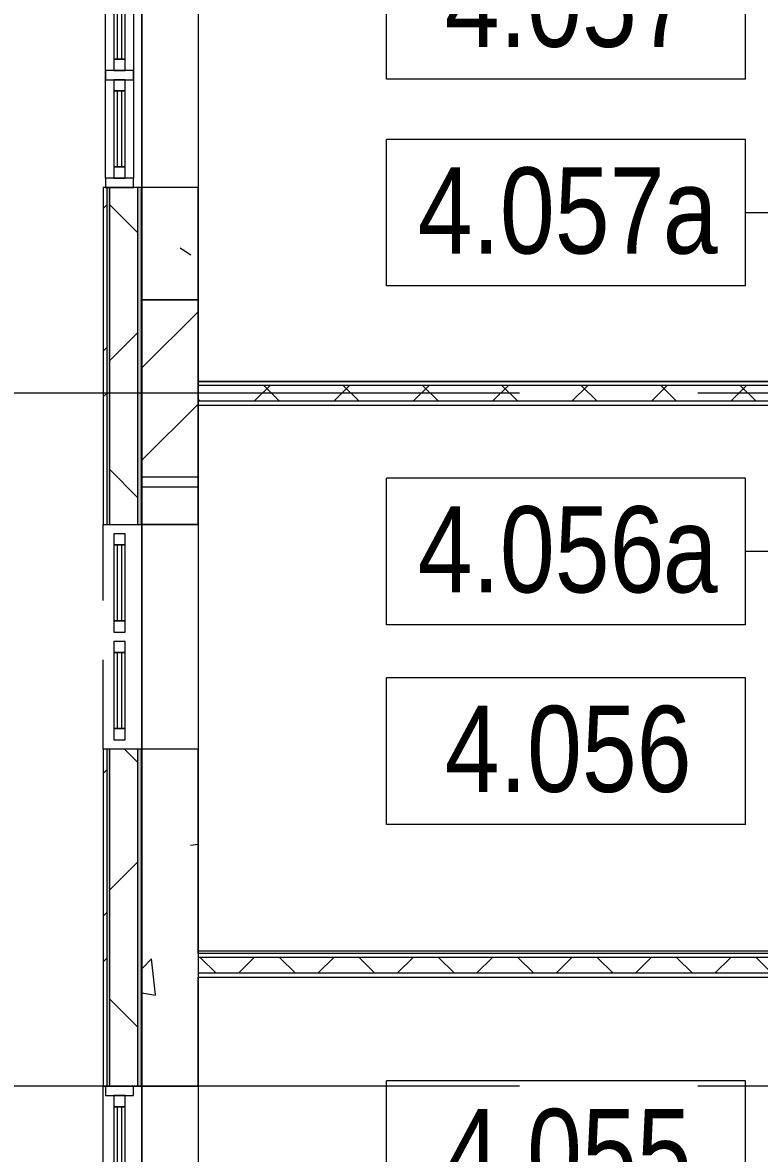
# Model space of a CAD drawing. Header units: millimetres. Extents: x 48966 to 294585, y -43515 to 30344.
# Drawn here: x 56394 to 60331, y -13842 to -7803 of the extents above; entities that cross this region are included whole.
import ezdxf

# ---------------------------------------------------------------- set-up
doc = ezdxf.new("R2010")
doc.units = ezdxf.units.MM
doc.linetypes.add('Осевые', pattern=[6350, 1270, -952.5, 3175, -952.5])
doc.linetypes.add('Сверху', pattern=[793.75, 476.25, -317.5])
for name, color, linetype, lineweight in [('Импосты витража', 7, 'Continuous', 9), ('Импосты витража-1', 7, 'Continuous', 18), ('Марки помещений', 7, 'Continuous', 9), ('Обобщенные модели', 7, 'Continuous', 9), ('Обобщенные модели-1', 7, 'Continuous', 18), ('Общие ребра', 7, 'Continuous', 9), ('Окна', 7, 'Continuous', 9), ('Окна-1', 7, 'Сверху', 9), ('Окна-2', 7, 'Continuous', 18), ('Оси-2', 7, 'Осевые', 9), ('Перекрытия', 7, 'Continuous', 9), ('Стены', 7, 'Continuous', 9), ('Стены-1', 7, 'Continuous', 18), ('Штриховка разреза-1', 7, 'Continuous', 9)]:
    doc.layers.add(name, color=color, linetype=linetype, lineweight=lineweight)
doc.styles.add('Arial Narrow_1', font='Arial Narrow.ttf', dxfattribs={"height": 460})
pattern_1 = [(45, (0, 0), (-212.132, 212.132), []), (135, (0, 0), (-212.132, -212.132), [])]
pattern_2 = [(0, (0, 0), (812.8, 203.2), [67.056, -542.544, 67.056, -542.544, -3251.2]), (0, (0, 0), (812.8, 203.2), [-1219.2, 67.056, -1152.144, 67.056, -542.544, -1422.4]), (0, (0, 0), (812.8, 203.2), [-3048, 67.056, -339.344, 67.056, -948.944]), (120, (304.8, 101.6), (-582.37636, 602.30545), [67.056, -542.544, 67.056, -542.544, -3251.2]), (120, (304.8, 101.6), (-582.37636, 602.30545), [-1219.2, 67.056, -1152.144, 67.056, -542.544, -1422.4]), (120, (304.8, 101.6), (-582.37636, 602.30545), [-3048, 67.056, -339.344, 67.056, -948.944]), (240, (406.4, 508), (-230.42364, -805.50545), [67.056, -542.544, 67.056, -542.544, -3251.2]), (240, (406.4, 508), (-230.42364, -805.50545), [-1219.2, 67.056, -1152.144, 67.056, -542.544, -1422.4]), (240, (406.4, 508), (-230.42364, -805.50545), [-3048, 67.056, -339.344, 67.056, -948.944])]
pattern_3 = [(50, (0, 0), (1457.472, -127.512), [152.4, -1676.4]), (355, (0, 0), (-281.942, 1528.454), [121.92, -1341.12]), (100.451, (121.5, -10.6), (1175.54, 1400.933), [129.52, -1424.72]), (46.184, (0, 406.4), (2168.63, -336.34), [228.6, -2514.6]), (96.636, (180.7, 378.4), (1899.22, 1979.42), [194.28, -2137.08]), (351.184, (0, 406.4), (1899.24, 1979.4), [182.88, -2011.68]), (21, (203.2, 304.8), (1212.915, -818.121), [152.4, -1676.4]), (326, (203.2, 304.8), (494.417, 1473.504), [121.92, -1341.12]), (71.451, (304.3, 236.6), (1707.337, 655.37), [129.52, -1424.72]), (37.5, (0, 0), (24.7094, 676.4402), [67.056, -1257.808, 67.056, -1294.384, -1346.2]), (37.5, (0, 0), (24.7094, 676.4402), [-2686.304, 67.056, -1279.144]), (7.5, (0, 0), (534.558, 801.444), [67.056, -709.168, 67.056, -1227.328, -513.08]), (7.5, (0, 0), (534.558, 801.444), [-2070.608, 67.056, -446.024]), (327.5, (-453.14, 0), (1084.7275, -45.831), [67.056, -440.944, 67.056, -1517.904, -2103.12]), (327.5, (-453.14, 0), (1084.7275, -45.831), [-2092.96, 67.056, -2036.064]), (317.5, (-656.3, 0), (1185.035, 203.414), [67.056, -593.344, 67.056, -985.52, -1493.52]), (317.5, (-656.3, 0), (1185.035, 203.414), [-1712.976, 67.056, -1426.464])]

# ---------------------------------------------------------------- blocks, each defined once
blk = doc.blocks.new('Обобщенные модели 38 - Обобщенные модели 38-1301759-План 4-го этажа на отм_ _8_400')
at = {"layer": 'Обобщенные модели'}
h = blk.add_hatch(dxfattribs=at)
h.set_pattern_fill('FP_7', color=256, style=0, pattern_type=2)
h.set_pattern_definition([(45, (0, 0), (-493.914, 493.914), []), (45, (493.9, 0), (-493.914, 493.914), [873.125, -174.625, 6.706, -167.919])])
h.paths.add_polyline_path([(57331.6, -10282.9), (57331.6, -9282.9), (57031.6, -9282.9), (57031.6, -10282.9)], flags=0)
at = {"layer": 'Обобщенные модели-1'}
for p, q in [((57331.6, -9282.9), (57031.6, -9282.9)), ((57031.6, -9282.9), (57031.6, -10282.9)), ((57331.6, -10282.9), (57331.6, -9282.9)), ((57031.6, -10282.9), (57331.6, -10282.9))]:
    blk.add_line(p, q, dxfattribs=at)
blk = doc.blocks.new('M_Окно-Квадратный проем - 1200 x 11450 mm-V1-План 4-го этажа на отм_ _8_400')
at = {"layer": 'Окна'}
for p, q in [((-608.2, -102.5), (-608.2, 102.5)), ((591.8, 102.5), (591.8, -102.5))]:
    blk.add_line(p, q, dxfattribs=at)
at = {"layer": 'Окна-1'}
for p, q in [((-608.2, 102.5), (591.8, 102.5)), ((591.8, -102.5), (-608.2, -102.5))]:
    blk.add_line(p, q, dxfattribs=at)
blk = doc.blocks.new('Панель окно - Верхнее левое-8286425-План 4-го этажа на отм_ _8_400')
at = {"layer": 'Окна'}
for p, q in [((202.5, 30), (-202.5, 30)), ((-202.5, 30), (-202.5, -30)), ((202.5, -30), (202.5, 30)), ((-202.5, -30), (202.5, -30))]:
    blk.add_line(p, q, dxfattribs=at)
at = {"layer": 'Окна-2'}
for p, q in [((-202.5, 30), (-262.5, 30)), ((-262.5, 30), (-262.5, -30)), ((-202.5, -30), (-202.5, 30)), ((202.5, 12.5), (-202.5, 12.5)), ((-202.5, 12.5), (-202.5, -12.5)), ((202.5, 30), (202.5, -30)), ((262.5, 30), (202.5, 30)), ((202.5, -12.5), (202.5, 12.5)), ((262.5, -30), (262.5, 30)), ((-262.5, -30), (-202.5, -30)), ((-202.5, -12.5), (202.5, -12.5)), ((202.5, -30), (262.5, -30))]:
    blk.add_line(p, q, dxfattribs=at)
blk = doc.blocks.new('Панель окно - Верхнее правое-8286434-План 4-го этажа на отм_ _8_400')
at = {"layer": 'Окна'}
for p, q in [((202.5, 30), (-202.5, 30)), ((-202.5, 30), (-202.5, -30)), ((202.5, -30), (202.5, 30)), ((-202.5, -30), (202.5, -30))]:
    blk.add_line(p, q, dxfattribs=at)
at = {"layer": 'Окна-2'}
for p, q in [((-202.5, 30), (-262.5, 30)), ((-262.5, 30), (-262.5, -30)), ((-202.5, -30), (-202.5, 30)), ((202.5, 12.5), (-202.5, 12.5)), ((-202.5, 12.5), (-202.5, -12.5)), ((202.5, 30), (202.5, -30)), ((262.5, 30), (202.5, 30)), ((202.5, -12.5), (202.5, 12.5)), ((262.5, -30), (262.5, 30)), ((-262.5, -30), (-202.5, -30)), ((-202.5, -12.5), (202.5, -12.5)), ((202.5, -30), (262.5, -30))]:
    blk.add_line(p, q, dxfattribs=at)
blk = doc.blocks.new('Панель окно - Верхнее левое-8277192-План 4-го этажа на отм_ _8_400')
at = {"layer": 'Окна'}
for p, q in [((202.5, 30), (-202.5, 30)), ((-202.5, 30), (-202.5, -30)), ((202.5, -30), (202.5, 30)), ((-202.5, -30), (202.5, -30))]:
    blk.add_line(p, q, dxfattribs=at)
at = {"layer": 'Окна-2'}
for p, q in [((-202.5, 30), (-262.5, 30)), ((-262.5, 30), (-262.5, -30)), ((-202.5, -30), (-202.5, 30)), ((202.5, 12.5), (-202.5, 12.5)), ((-202.5, 12.5), (-202.5, -12.5)), ((202.5, 30), (202.5, -30)), ((262.5, 30), (202.5, 30)), ((202.5, -12.5), (202.5, 12.5)), ((262.5, -30), (262.5, 30)), ((-262.5, -30), (-202.5, -30)), ((-202.5, -12.5), (202.5, -12.5)), ((202.5, -30), (262.5, -30))]:
    blk.add_line(p, q, dxfattribs=at)
blk = doc.blocks.new('Панель окно - Верхнее правое-8277188-План 4-го этажа на отм_ _8_400')
at = {"layer": 'Окна'}
for p, q in [((202.5, 30), (-202.5, 30)), ((-202.5, 30), (-202.5, -30)), ((202.5, -30), (202.5, 30)), ((-202.5, -30), (202.5, -30))]:
    blk.add_line(p, q, dxfattribs=at)
at = {"layer": 'Окна-2'}
for p, q in [((-202.5, 30), (-262.5, 30)), ((-262.5, 30), (-262.5, -30)), ((-202.5, -30), (-202.5, 30)), ((202.5, 12.5), (-202.5, 12.5)), ((-202.5, 12.5), (-202.5, -12.5)), ((202.5, 30), (202.5, -30)), ((262.5, 30), (202.5, 30)), ((202.5, -12.5), (202.5, 12.5)), ((262.5, -30), (262.5, 30)), ((-262.5, -30), (-202.5, -30)), ((-202.5, -12.5), (202.5, -12.5)), ((202.5, -30), (262.5, -30))]:
    blk.add_line(p, q, dxfattribs=at)
blk = doc.blocks.new('Прямоугольный импост - Прямоугольный импост 1-2125131-План 4-го этажа на отм_ _8_400')
at = {"layer": 'Импосты витража-1'}
for p, q in [((0, 75), (-50, 75)), ((-50, 75), (-50, -75)), ((0, -75), (0, 75)), ((-50, -75), (0, -75))]:
    blk.add_line(p, q, dxfattribs=at)
blk = doc.blocks.new('Панель окно - Верхнее левое-8278212-План 4-го этажа на отм_ _8_400')
at = {"layer": 'Окна'}
for p, q in [((202.5, 30), (-202.5, 30)), ((-202.5, 30), (-202.5, -30)), ((202.5, -30), (202.5, 30)), ((-202.5, -30), (202.5, -30))]:
    blk.add_line(p, q, dxfattribs=at)
at = {"layer": 'Окна-2'}
for p, q in [((-202.5, 30), (-262.5, 30)), ((-262.5, 30), (-262.5, -30)), ((-202.5, -30), (-202.5, 30)), ((202.5, 12.5), (-202.5, 12.5)), ((-202.5, 12.5), (-202.5, -12.5)), ((202.5, 30), (202.5, -30)), ((262.5, 30), (202.5, 30)), ((202.5, -12.5), (202.5, 12.5)), ((262.5, -30), (262.5, 30)), ((-262.5, -30), (-202.5, -30)), ((-202.5, -12.5), (202.5, -12.5)), ((202.5, -30), (262.5, -30))]:
    blk.add_line(p, q, dxfattribs=at)
blk = doc.blocks.new('Прямоугольный импост - Прямоугольный импост 1-2125254-План 4-го этажа на отм_ _8_400')
at = {"layer": 'Импосты витража-1'}
for p, q in [((-50, 75), (0, 75)), ((-50, -75), (-50, 75)), ((0, 75), (0, -75)), ((0, -75), (-50, -75))]:
    blk.add_line(p, q, dxfattribs=at)
blk = doc.blocks.new('Прямоугольный импост - Прямоугольный импост 1-V5-План 4-го этажа на отм_ _8_400')
at = {"layer": 'Импосты витража'}
for p, q in [((76081.6, 25742.1), (76081.6, 25892.1)), ((76081.6, 25892.1), (76631.6, 25892.1)), ((76631.6, 25742.1), (76081.6, 25742.1))]:
    blk.add_line(p, q, dxfattribs=at)
blk = doc.blocks.new('Прямоугольный импост - Прямоугольный импост 1-2125097-План 4-го этажа на отм_ _8_400')
at = {"layer": 'Импосты витража'}
for p, q in [((99481.6, 25742.1), (99481.6, 25892.1)), ((99481.6, 25892.1), (100031.6, 25892.1)), ((100031.6, 25742.1), (99481.6, 25742.1))]:
    blk.add_line(p, q, dxfattribs=at)
blk = doc.blocks.new('Прямоугольный импост - Прямоугольный импост 1-2108637-План 4-го этажа на отм_ _8_400')
at = {"layer": 'Импосты витража-1'}
for p, q in [((-25, 75), (25, 75)), ((-25, -75), (-25, 75)), ((25, 75), (25, -75)), ((25, -75), (-25, -75))]:
    blk.add_line(p, q, dxfattribs=at)
blk = doc.blocks.new('Марка помещения_Р - Марка помещения-4575829-План 4-го этажа на отм_ _8_400')
at = {"layer": 'Марки помещений'}
for p, q in [((-4.79375, -1.95625), (-4.79375, 1.95625)), ((4.79375, 1.95625), (-4.79375, 1.95625)), ((4.79375, -1.95625), (4.79375, 1.95625)), ((4.79375, -1.95625), (-4.79375, -1.95625))]:
    blk.add_line(p, q, dxfattribs=at)

msp = doc.modelspace()

# ---------------------------------------------------------------- hatches: boundary and pattern name
at = {"layer": 'Штриховка разреза-1'}
h = msp.add_hatch(dxfattribs=at)
h.set_pattern_fill('FP_2', color=256, style=0, pattern_type=2)
h.set_pattern_definition([(45, (0, 0), (-502.894, 502.894), []), (45, (0, 762), (-502.894, 502.894), [])])
h.paths.add_polyline_path([(56824.1, -21673.3), (56844.1, -21672.9), (56844.1, -20232.9), (56824.1, -20232.9), (56824.1, -20714.6)], flags=0)
h.paths.add_polyline_path([(56844.1, -19932.9), (56844.1, -19082.9), (56824.1, -19082.9), (56824.1, -19932.9)], flags=0)
h.paths.add_polyline_path([(56824.1, -17882.9), (56844.1, -17882.9), (56844.1, -14684.1), (56824.1, -14684.1), (56824.1, -16221.4)], flags=0)
h.paths.add_polyline_path([(56844.1, -13484.1), (56844.1, -11682.9), (56824.1, -11682.9), (56824.1, -13484.1)], flags=0)
h.paths.add_polyline_path([(56844.1, -10482.9), (56844.1, -8682.9), (56824.1, -8682.9), (56824.1, -10482.9)], flags=0)
h.paths.add_polyline_path([(56824.1, -7482.9), (56844.1, -7482.9), (56844.1, -5682.9), (56824.1, -5682.9), (56824.1, -7235.2)], flags=0)
h.paths.add_polyline_path([(56824.1, -4482.9), (56844.1, -4482.9), (56844.1, -2682.9), (56824.1, -2682.9), (56824.1, -2742)], flags=0)
h.paths.add_polyline_path([(56824.1, -1482.9), (56844.1, -1482.9), (56844.1, 317.1), (56824.1, 317.1), (56824.1, -495.5)], flags=0)
h.paths.add_polyline_path([(56844.1, 1517.1), (56844.1, 3317.1), (56824.1, 3317.1), (56824.1, 1517.1)], flags=0)
h.paths.add_polyline_path([(56844.1, 4517.1), (56844.1, 6317.1), (56824.1, 6317.1), (56824.1, 4517.1)], flags=0)
h.paths.add_polyline_path([(56824.1, 7517.1), (56844.1, 7517.1), (56844.1, 9217.1), (56824.1, 9217.1), (56824.1, 8490.8)], flags=0)
h.paths.add_polyline_path([(56844.1, 10417.1), (56844.1, 14017.1), (56824.1, 14017.1), (56824.1, 10417.1)], flags=0)
h.paths.add_polyline_path([(56844.1, 15217.1), (56844.1, 17817.1), (56824.1, 17817.1), (56824.1, 15217.1)], flags=0)
h.paths.add_polyline_path([(56824.1, 19017.1), (56844.1, 19017.1), (56844.1, 20883), (56824.1, 20883), (56824.1, 19723.6)], flags=0)
h = msp.add_hatch(dxfattribs=at)
h.set_pattern_fill('FP_1', color=256, style=0, pattern_type=2)
h.set_pattern_definition(pattern_2)
h.paths.add_polyline_path([(56844.1, -21672.9), (56859.1, -21672.7), (56859.1, -20232.9), (56844.1, -20232.9), (56844.1, -20714.6)], flags=0)
h.paths.add_polyline_path([(56844.1, -19932.9), (56859.1, -19932.9), (56859.1, -19082.9), (56844.1, -19082.9), (56844.1, -19591.3)], flags=0)
h.paths.add_polyline_path([(56844.1, -17882.9), (56859.1, -17882.9), (56859.1, -14684.1), (56844.1, -14684.1), (56844.1, -16221.4)], flags=0)
h.paths.add_polyline_path([(56844.1, -13484.1), (56859.1, -13484.1), (56859.1, -11682.9), (56844.1, -11682.9), (56844.1, -11728.3)], flags=0)
h.paths.add_polyline_path([(56844.1, -10482.9), (56859.1, -10482.9), (56859.1, -8682.9), (56844.1, -8682.9), (56844.1, -9481.7)], flags=0)
h.paths.add_polyline_path([(56859.1, -7482.9), (56859.1, -5682.9), (56844.1, -5682.9), (56844.1, -7482.9)], flags=0)
h.paths.add_polyline_path([(56859.1, -4482.9), (56859.1, -2682.9), (56844.1, -2682.9), (56844.1, -4482.9)], flags=0)
h.paths.add_polyline_path([(56859.1, -1482.9), (56859.1, 317.1), (56844.1, 317.1), (56844.1, -1482.9)], flags=0)
h.paths.add_polyline_path([(56859.1, 1517.1), (56859.1, 3317.1), (56844.1, 3317.1), (56844.1, 1517.1)], flags=0)
h.paths.add_polyline_path([(56859.1, 4517.1), (56859.1, 6317.1), (56844.1, 6317.1), (56844.1, 4517.1)], flags=0)
h.paths.add_polyline_path([(56859.1, 7517.1), (56859.1, 9217.1), (56844.1, 9217.1), (56844.1, 7517.1)], flags=0)
h.paths.add_polyline_path([(56859.1, 10417.1), (56859.1, 14017.1), (56844.1, 14017.1), (56844.1, 10417.1)], flags=0)
h.paths.add_polyline_path([(56844.1, 15217.1), (56859.1, 15217.1), (56859.1, 17817.1), (56844.1, 17817.1), (56844.1, 15230.5)], flags=0)
h.paths.add_polyline_path([(56844.1, 19017.1), (56859.1, 19017.1), (56859.1, 20883), (56844.1, 20883), (56844.1, 19723.6)], flags=0)
h = msp.add_hatch(dxfattribs=at)
h.set_pattern_fill('FP_3', color=256, style=0, pattern_type=2)
h.set_pattern_definition([(45, (0, 0), (-707.107, 707.107), []), (135, (0, 0), (-707.107, -707.107), [])])
h.paths.add_polyline_path([(56859.1, -21672.7), (56986.9, -21670.6), (57009.1, -21667.2), (57009.1, -20232.9), (56859.1, -20232.9), (56859.1, -20714.6)], flags=0)
h.paths.add_polyline_path([(57009.1, -19932.9), (57009.1, -19082.9), (56859.1, -19082.9), (56859.1, -19932.9)], flags=0)
h.paths.add_polyline_path([(57009.1, -17882.9), (57009.1, -14684.1), (56859.1, -14684.1), (56859.1, -17882.9)], flags=0)
h.paths.add_polyline_path([(57009.1, -13484.1), (57009.1, -11682.9), (56859.1, -11682.9), (56859.1, -13484.1)], flags=0)
h.paths.add_polyline_path([(57009.1, -10482.9), (57009.1, -8682.9), (56859.1, -8682.9), (56859.1, -10482.9)], flags=0)
h.paths.add_polyline_path([(56859.1, -7482.9), (57009.1, -7482.9), (57009.1, -5682.9), (56859.1, -5682.9), (56859.1, -7235.2)], flags=0)
h.paths.add_polyline_path([(57009.1, -4482.9), (57009.1, -2682.9), (56859.1, -2682.9), (56859.1, -4482.9)], flags=0)
h.paths.add_polyline_path([(56859.1, -1482.9), (57009.1, -1482.9), (57009.1, 317.1), (56859.1, 317.1), (56859.1, -495.5)], flags=0)
h.paths.add_polyline_path([(57009.1, 1517.1), (57009.1, 3317.1), (56859.1, 3317.1), (56859.1, 1517.1)], flags=0)
h.paths.add_polyline_path([(56859.1, 4517.1), (57009.1, 4517.1), (57009.1, 6317.1), (56859.1, 6317.1), (56859.1, 6244.2)], flags=0)
h.paths.add_polyline_path([(56859.1, 7517.1), (57009.1, 7517.1), (57009.1, 9217.1), (56859.1, 9217.1), (56859.1, 8490.8)], flags=0)
h.paths.add_polyline_path([(56859.1, 10417.1), (57009.1, 10417.1), (57009.1, 14017.1), (56859.1, 14017.1), (56859.1, 10737.4)], flags=0)
h.paths.add_polyline_path([(57009.1, 15217.1), (57009.1, 17817.1), (56859.1, 17817.1), (56859.1, 15217.1)], flags=0)
h.paths.add_polyline_path([(56859.1, 19017.1), (57009.1, 19017.1), (57009.1, 20883), (56859.1, 20883), (56859.1, 19723.6)], flags=0)
h = msp.add_hatch(dxfattribs=at)
h.set_pattern_fill('FP_1', color=256, style=0, pattern_type=2)
h.set_pattern_definition(pattern_2)
h.paths.add_polyline_path([(57009.1, -21667.2), (57029.1, -21665.6), (57029.1, -20232.9), (57009.1, -20232.9), (57009.1, -20714.6)], flags=0)
h.paths.add_polyline_path([(57009.1, -19932.9), (57029.1, -19932.9), (57029.1, -19082.9), (57009.1, -19082.9), (57009.1, -19591.3)], flags=0)
h.paths.add_polyline_path([(57029.1, -17882.9), (57029.1, -14684.1), (57009.1, -14684.1), (57009.1, -17882.9)], flags=0)
h.paths.add_polyline_path([(57029.1, -13484.1), (57029.1, -11682.9), (57009.1, -11682.9), (57009.1, -13484.1)], flags=0)
h.paths.add_polyline_path([(57009.1, -10482.9), (57029.1, -10482.9), (57029.1, -8682.9), (57009.1, -8682.9), (57009.1, -9481.7)], flags=0)
h.paths.add_polyline_path([(57029.1, -7482.9), (57029.1, -5682.9), (57009.1, -5682.9), (57009.1, -7482.9)], flags=0)
h.paths.add_polyline_path([(57029.1, -4482.9), (57029.1, -2682.9), (57009.1, -2682.9), (57009.1, -4482.9)], flags=0)
h.paths.add_polyline_path([(57029.1, -1482.9), (57029.1, 317.1), (57009.1, 317.1), (57009.1, -1482.9)], flags=0)
h.paths.add_polyline_path([(57029.1, 1517.1), (57029.1, 3317.1), (57009.1, 3317.1), (57009.1, 1517.1)], flags=0)
h.paths.add_polyline_path([(57029.1, 4517.1), (57029.1, 6317.1), (57009.1, 6317.1), (57009.1, 4517.1)], flags=0)
h.paths.add_polyline_path([(57029.1, 7517.1), (57029.1, 9217.1), (57009.1, 9217.1), (57009.1, 7517.1)], flags=0)
h.paths.add_polyline_path([(57029.1, 10417.1), (57029.1, 14017.1), (57009.1, 14017.1), (57009.1, 10417.1)], flags=0)
h.paths.add_polyline_path([(57009.1, 15217.1), (57029.1, 15217.1), (57029.1, 17817.1), (57009.1, 17817.1), (57009.1, 15230.5)], flags=0)
h.paths.add_polyline_path([(57029.1, 19017.1), (57029.1, 20883), (57009.1, 20883), (57009.1, 19017.1)], flags=0)
h = msp.add_hatch(dxfattribs=at)
h.set_pattern_fill('FP_8', color=256, style=0, pattern_type=2)
h.set_pattern_definition(pattern_3)
h.paths.add_polyline_path([(57331.6, -9282.9), (57331.6, -8682.9), (57031.6, -8682.9), (57031.6, -9282.9)], flags=0)
h = msp.add_hatch(dxfattribs=at)
h.set_pattern_fill('FP_5', color=256, style=0, pattern_type=2)
h.set_pattern_definition(pattern_1)
h.paths.add_polyline_path([(61551.6, -9825.4), (61551.6, -9740.4), (57331.6, -9740.4), (57331.6, -9825.4), (61531.6, -9825.4)], flags=0)
h = msp.add_hatch(dxfattribs=at)
h.set_pattern_fill('FP_8', color=256, style=0, pattern_type=2)
h.set_pattern_definition(pattern_3)
h.paths.add_polyline_path([(57031.6, -13482.9), (57331.6, -13482.9), (57331.6, -11682.9), (57031.6, -11682.9), (57031.6, -11728.3)], flags=0)
h = msp.add_hatch(dxfattribs=at)
h.set_pattern_fill('FP_5', color=256, style=0, pattern_type=2)
h.set_pattern_definition(pattern_1)
h.paths.add_polyline_path([(63606.6, -12880.4), (63626.6, -12880.4), (63626.6, -12795.4), (57331.6, -12795.4), (57331.6, -12880.4), (62855.9, -12880.4)], flags=0)

# ---------------------------------------------------------------- linework, layer by layer
at = {"layer": 'Марки помещений'}
for p, q in [((62478.1, -8818.1), (60256.9, -8818.1)), ((62303.1, -10628.1), (60256.9, -10628.1))]:
    msp.add_line(p, q, dxfattribs=at)
at = {"layer": 'Общие ребра'}
for p, q in [((56844.1, -8682.9), (56844.1, -10482.9)), ((56859.1, -8682.9), (56859.1, -10482.9)), ((57009.1, -8682.9), (57009.1, -10482.9)), ((61531.6, -9720.4), (57333.6, -9720.4)), ((61531.6, -9740.4), (57331.6, -9740.4)), ((61531.6, -9825.4), (57331.6, -9825.4)), ((57331.6, -9845.4), (61531.6, -9845.4)), ((56844.1, -11682.9), (56844.1, -13484.1)), ((56859.1, -11682.9), (56859.1, -13484.1)), ((57009.1, -11682.9), (57009.1, -13484.1)), ((57331.6, -12775.4), (57331.6, -12795.4)), ((63606.6, -12795.4), (57331.6, -12795.4)), ((57331.6, -12795.4), (57331.6, -12880.4)), ((63606.6, -12880.4), (57331.6, -12880.4)), ((57331.6, -12880.4), (57331.6, -12900.4))]:
    msp.add_line(p, q, dxfattribs=at)
at = {"layer": 'Оси-2'}
for p, q in [((57331.6, 25417.1), (57331.6, -41737.8)), ((150171.6, -9782.9), (50565.6, -9782.9)), ((150171.6, -13482.9), (50565.6, -13482.9))]:
    msp.add_line(p, q, dxfattribs=at)
at = {"layer": 'Перекрытия'}
for p, q in [((57031.6, 20922.2), (57031.6, -19932.9)), ((57331.6, -6790.4), (57331.6, -9720.4)), ((57331.6, -9720.4), (61531.6, -9720.4)), ((57331.6, -9830.4), (57331.6, -12760.4)), ((57331.6, -12760.4), (63606.6, -12760.4)), ((57331.6, -12885.4), (57331.6, -15820.4))]:
    msp.add_line(p, q, dxfattribs=at)
at = {"layer": 'Стены'}
for p, q in [((57031.6, -8682.9), (57031.6, -7482.9)), ((57331.6, -7482.9), (57331.6, -8682.9)), ((57331.6, -8682.9), (57031.6, -8682.9)), ((57031.6, -11682.9), (57031.6, -10482.9)), ((57331.6, -10482.9), (57031.6, -10482.9)), ((57331.6, -10482.9), (57331.6, -11682.9)), ((57331.6, -11682.9), (57031.6, -11682.9)), ((57031.6, -14684.1), (57031.6, -13482.9)), ((57031.6, -13482.9), (57331.6, -13482.9)), ((57331.6, -13482.9), (57331.6, -14684.1))]:
    msp.add_line(p, q, dxfattribs=at)
at = {"layer": 'Стены-1'}
for p, q in [((57029.1, -8682.9), (56824.1, -8682.9)), ((56824.1, -8682.9), (56824.1, -10482.9)), ((57029.1, -10482.9), (57029.1, -8682.9)), ((57031.6, -8682.9), (57031.6, -9282.9)), ((57331.6, -8682.9), (57031.6, -8682.9)), ((57331.6, -9282.9), (57331.6, -8682.9)), ((57031.6, -9282.9), (57331.6, -9282.9)), ((57333.6, -9720.4), (57331.6, -9720.4)), ((57331.6, -9720.4), (57331.6, -9845.4)), ((57031.6, -10230.9), (57031.6, -10482.9)), ((57331.6, -10230.9), (57031.6, -10230.9)), ((57331.6, -10482.9), (57331.6, -10230.9)), ((56824.1, -10482.9), (57029.1, -10482.9)), ((57031.6, -10482.9), (57331.6, -10482.9)), ((57029.1, -11682.9), (56824.1, -11682.9)), ((56824.1, -11682.9), (56824.1, -13484.1)), ((57029.1, -13484.1), (57029.1, -11682.9)), ((57031.6, -11682.9), (57031.6, -13482.9)), ((57331.6, -11682.9), (57031.6, -11682.9)), ((57331.6, -12775.4), (57331.6, -11682.9)), ((63606.6, -12775.4), (57331.6, -12775.4)), ((57331.6, -12900.4), (63606.6, -12900.4)), ((57331.6, -13482.9), (57331.6, -12900.4)), ((56824.1, -13484.1), (57029.1, -13484.1)), ((57031.6, -13482.9), (57331.6, -13482.9))]:
    msp.add_line(p, q, dxfattribs=at)

# ---------------------------------------------------------------- block references
at = {"layer": 'Импосты витража'}
for name, p, rotation in [('Прямоугольный импост - Прямоугольный импост 1-V5-План 4-го этажа на отм_ _8_400', (31094.5, 68548.7), 270.0000000000004), ('Прямоугольный импост - Прямоугольный импост 1-2125097-План 4-го этажа на отм_ _8_400', (82728.7, -108114.5), 90.00000000000041), ('Прямоугольный импост - Прямоугольный импост 1-2125131-План 4-го этажа на отм_ _8_400', (56911.6, -13484.1), 90)]:
    msp.add_blockref(name, p, dxfattribs=dict(at, rotation=rotation))
at = {"layer": 'Импосты витража', "extrusion": (0, 0, -1), "rotation": 270}
for name, p in [('Прямоугольный импост - Прямоугольный импост 1-2108637-План 4-го этажа на отм_ _8_400', (-56911.6, -8082.9)), ('Прямоугольный импост - Прямоугольный импост 1-2125254-План 4-го этажа на отм_ _8_400', (-56911.6, -8682.9))]:
    msp.add_blockref(name, p, dxfattribs=at)
at = {"layer": 'Марки помещений', "xscale": 199.9999999999999, "yscale": 199.9999999999999, "zscale": 199.9999999999999}
for p in [(59298.2, -7714.1), (59298.2, -8818.1), (59298.2, -10628.1), (59298.2, -11693.8), (59298.2, -13846.8)]:
    msp.add_blockref('Марка помещения_Р - Марка помещения-4575829-План 4-го этажа на отм_ _8_400', p, dxfattribs=at)
at = {"layer": 'Обобщенные модели'}
msp.add_blockref('Обобщенные модели 38 - Обобщенные модели 38-1301759-План 4-го этажа на отм_ _8_400', (0, 0), dxfattribs=at)
at = {"layer": 'Окна'}
for name, p, rotation in [('Панель окно - Верхнее левое-8286425-План 4-го этажа на отм_ _8_400', (56911.6, -7795.4), 270), ('Панель окно - Верхнее правое-8286434-План 4-го этажа на отм_ _8_400', (56911.6, -8370.4), 270), ('M_Окно-Квадратный проем - 1200 x 11450 mm-V1-План 4-го этажа на отм_ _8_400', (56926.6, -11074.7), 89.99999999999991), ('Панель окно - Верхнее левое-8277192-План 4-го этажа на отм_ _8_400', (56911.6, -10795.4), 270), ('Панель окно - Верхнее правое-8277188-План 4-го этажа на отм_ _8_400', (56911.6, -11370.4), 270), ('M_Окно-Квадратный проем - 1200 x 11450 mm-V1-План 4-го этажа на отм_ _8_400', (56926.6, -14075.9), 89.99999999999991), ('Панель окно - Верхнее левое-8278212-План 4-го этажа на отм_ _8_400', (56911.6, -13796.6), 270)]:
    msp.add_blockref(name, p, dxfattribs=dict(at, rotation=rotation))

# ---------------------------------------------------------------- texts
at = {"layer": 'Марки помещений', "char_height": 460, "attachment_point": 1, "style": 'Arial Narrow_1'}
for s, insert, width in [('4.057', (58650.3, -7472.3), 1587.341), ('4.057', (58505.3, -8576.3), 1587.341), ('\\fArial Narrow|b0|i0|c204|p34|;а', (59815, -8576.3), 352.742), ('4.056', (58505.3, -10386.2), 1587.341), ('\\fArial Narrow|b0|i0|c204|p34|;а', (59815, -10386.2), 352.742), ('4.056', (58650.3, -11451.9), 1587.341), ('4.055', (58650.3, -13604.9), 1587.341)]:
    msp.add_mtext(s, dxfattribs=dict(at, insert=insert, width=width))

doc.saveas('drawing.dxf')
